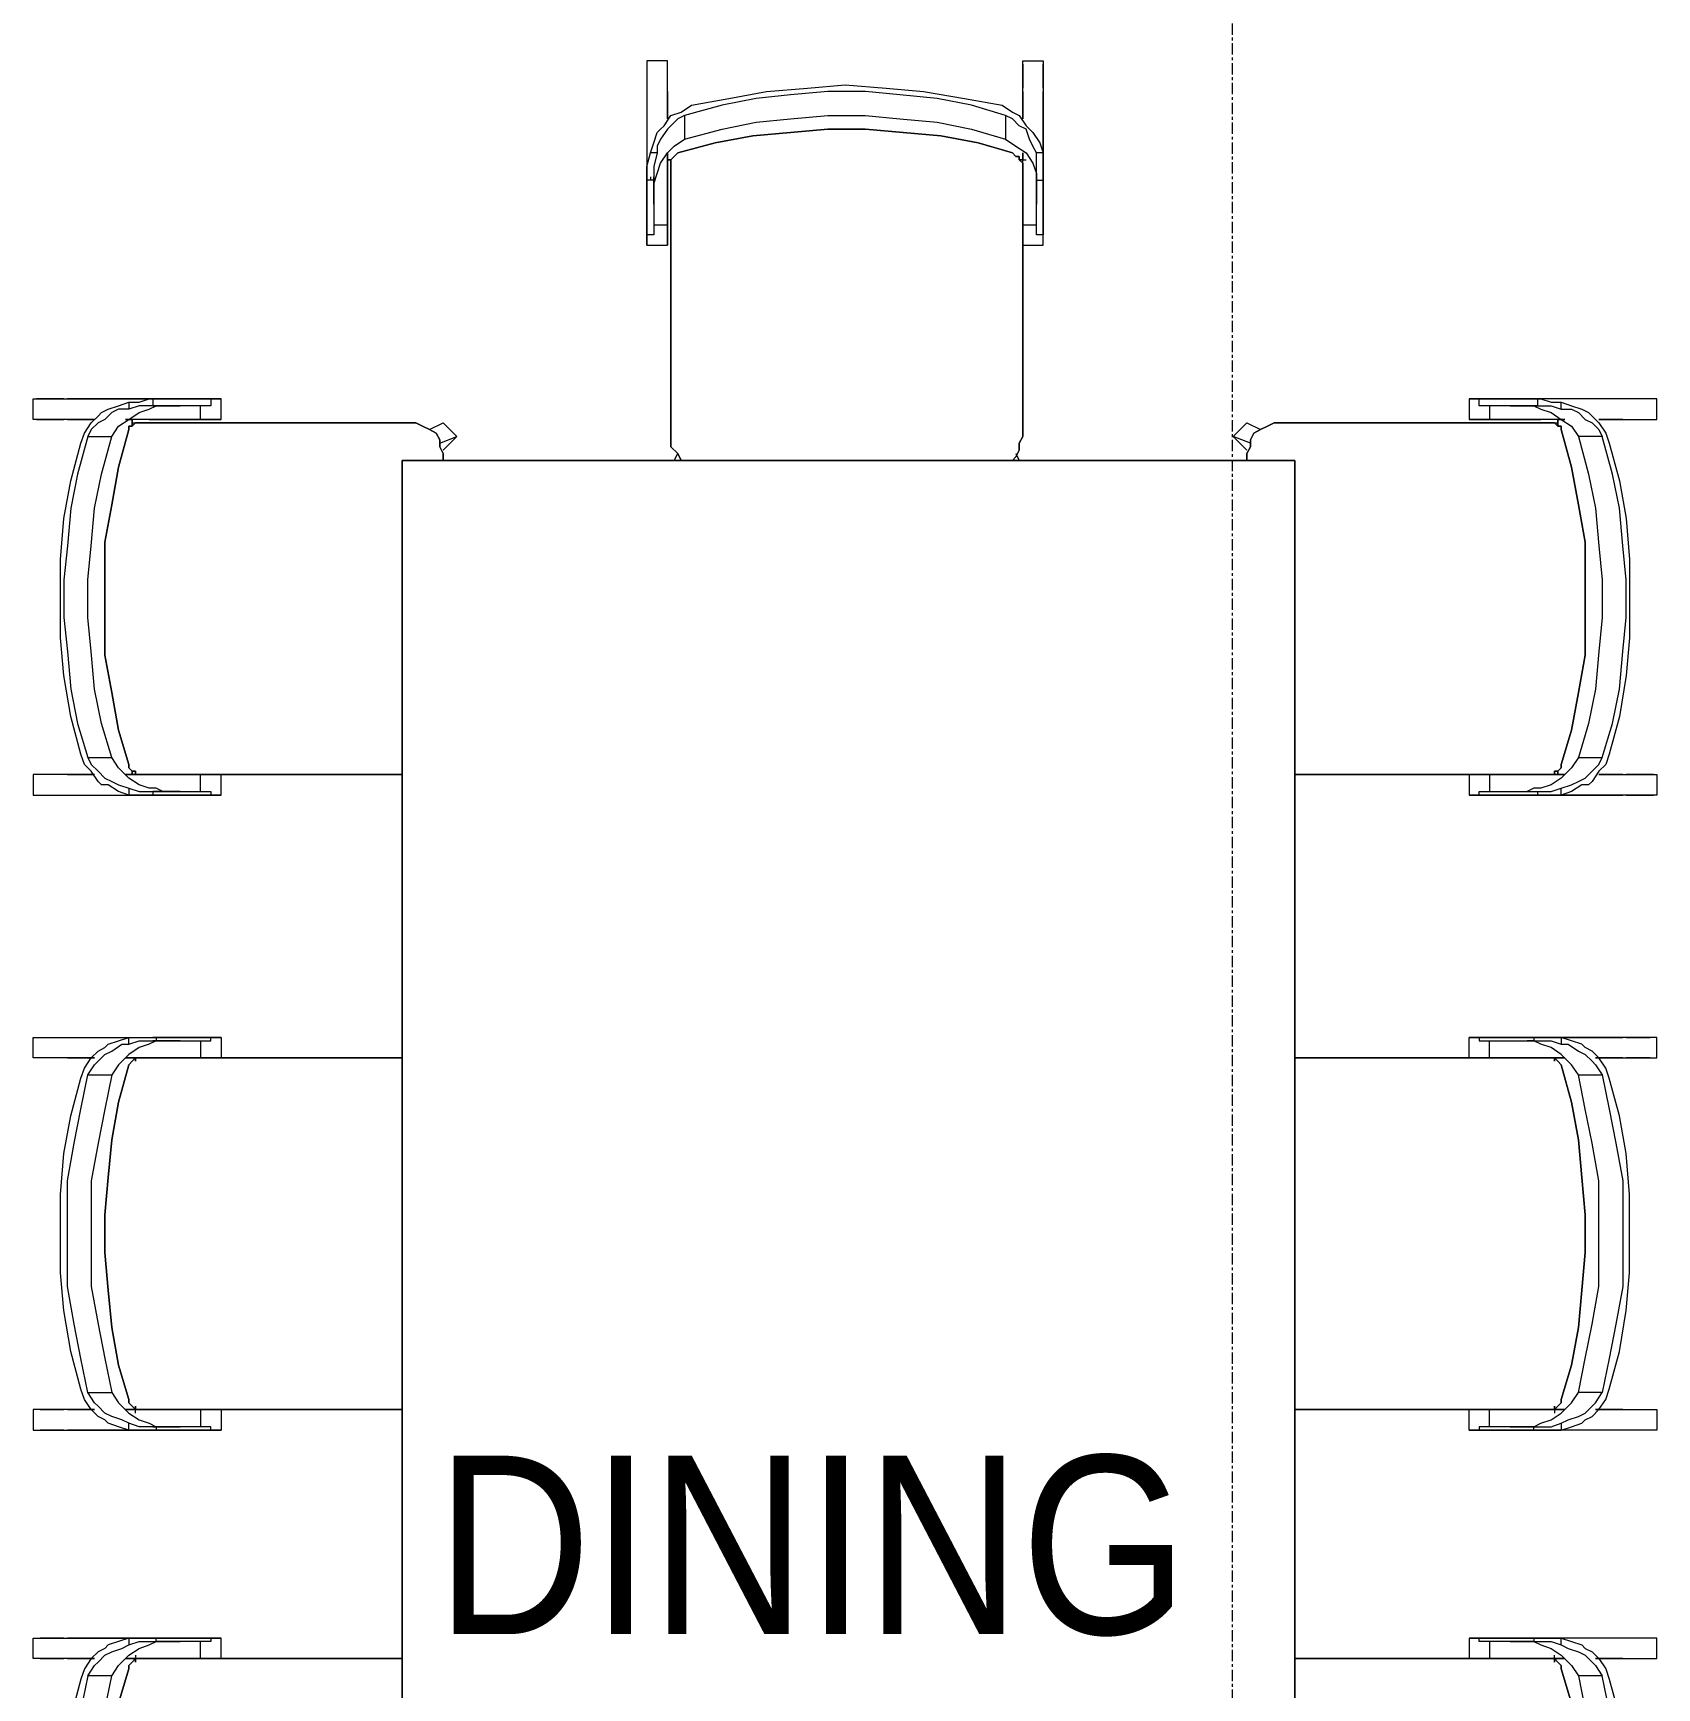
# Model space of a CAD drawing. Header units: millimetres. Extents: x -1971 to 39113, y -25802 to 13528.
# Drawn here: x 11411 to 13230, y -3007 to -1153 of the extents above; entities that cross this region are included whole.
import ezdxf

# ---------------------------------------------------------------- set-up
doc = ezdxf.new("R2010")
doc.units = ezdxf.units.MM
doc.linetypes.add('Grid Line', pattern=[22.225, 12.7, -3.175, 3.175, -3.175])
for name, color, linetype, lineweight in [('A-AREA-IDEN', 2, 'Continuous', 25), ('G Furniture_dwg', 8, 'Continuous', 9), ('S-GRID', 1, 'Continuous', 9), ('图层 01', 18, 'Continuous', 9)]:
    doc.layers.add(name, color=color, linetype=linetype, lineweight=lineweight)
doc.styles.add('Avenir Heavy', font='', dxfattribs={"width": 0.9, "height": 200})
doc.styles.get('Avenir Heavy').set_extended_font_data('Avenir Heavy')

# ---------------------------------------------------------------- blocks, each defined once
blk = doc.blocks.new('G Furniture_dwg_G Furniture_dwg_G Furniture_dwg_A$Cffc26fdc-1786705-Ground Floor-2220963-Ground Floor-2332954-Ground Floor')
at = {"layer": '图层 01', "color": 8}
for p, q in [((2031.2, 909.5), (2031.2, 878.8)), ((2054.1, 878.8), (2054.1, 909.5)), ((2452.1, 909.5), (2452.1, 878.8)), ((2475.1, 878.8), (2475.1, 909.5)), ((1063.6, 905.6), (1063.6, 878.8)), ((1086.5, 878.8), (1086.5, 905.6)), ((1319.7, 878.8), (1319.7, 905.6)), ((1342.6, 905.6), (1342.6, 878.8)), ((1736.8, 878.8), (1736.8, 905.6)), ((1759.7, 905.6), (1759.7, 878.8)), ((1086.5, 806.1), (1078.9, 806.1)), ((1319.7, 806.1), (1327.3, 806.1)), ((1752.1, 806.1), (1759.7, 806.1)), ((2038.8, 806.1), (2031.2, 806.1)), ((2471.3, 806.1), (2463.6, 806.1)), ((1063.6, 725.8), (1082.7, 725.8)), ((1342.6, 725.8), (1323.5, 725.8)), ((1755.9, 725.8), (1736.8, 725.8)), ((2035, 725.8), (2054.1, 725.8)), ((2452.1, 725.8), (2467.4, 725.8)), ((2647.3, 225.8), (2670.2, 225.8)), ((2720, 218.1), (2720, 225.8)), ((2850.1, 225.8), (2823.3, 225.8)), ((2670.2, 218.1), (2670.2, 202.8)), ((2723.8, 221.9), (2720, 221.9)), ((2750.6, 214.3), (2750.6, 221.9)), ((2406.2, 195.2), (2413.9, 191.3)), ((2823.3, 202.8), (2850.1, 202.8)), ((2413.9, -187.5), (2406.2, -191.3)), ((2670.2, -195.2), (2670.2, -210.5)), ((2850.1, -195.2), (2823.3, -195.2)), ((2647.3, -218.1), (2819.5, -218.1)), ((2750.6, -218.1), (2750.6, -210.5)), ((2823.3, -218.1), (2850.1, -218.1)), ((1082.7, -718.1), (1063.6, -718.1)), ((1323.5, -718.1), (1342.6, -718.1)), ((1736.8, -718.1), (1755.9, -718.1)), ((2054.1, -718.1), (2035, -718.1)), ((2467.4, -718.1), (2452.1, -718.1)), ((1078.9, -798.5), (1086.5, -798.5)), ((1327.3, -798.5), (1319.7, -798.5)), ((1759.7, -798.5), (1752.1, -798.5)), ((2031.2, -798.5), (2038.8, -798.5)), ((2463.6, -798.5), (2471.3, -798.5)), ((1063.6, -871.2), (1063.6, -898)), ((1086.5, -898), (1086.5, -871.2)), ((1319.7, -898), (1319.7, -871.2)), ((1342.6, -871.2), (1342.6, -898)), ((1736.8, -898), (1736.8, -871.2)), ((1759.7, -871.2), (1759.7, -898)), ((2031.2, -871.2), (2031.2, -901.8)), ((2054.1, -901.8), (2054.1, -871.2)), ((2452.1, -871.2), (2452.1, -901.8)), ((2475.1, -901.8), (2475.1, -871.2))]:
    blk.add_line(p, q, dxfattribs=at)
at = {"layer": '图层 01', "color": 8, "flags": 128}
for points in [[(1063.6, 875), (1063.6, 844.4), (1063.6, 913.3), (1086.5, 913.3), (1086.5, 733.4)], [(1342.6, 875), (1342.6, 844.4), (1342.6, 913.3), (1319.7, 913.3), (1319.7, 733.4)], [(1736.8, 875), (1736.8, 844.4), (1736.8, 913.3), (1759.7, 913.3), (1759.7, 733.4)], [(2054.1, 875), (2054.1, 844.4), (2054.1, 913.3), (2031.2, 913.3), (2031.2, 733.4)], [(2452.1, 875), (2452.1, 844.4), (2452.1, 913.3), (2475.1, 913.3), (2475.1, 733.4)], [(1086.5, 783.2), (1086.5, 760.2), (1086.5, 779.3), (1086.5, 783.2), (1086.5, 794.7), (1086.5, 806.1), (1082.7, 817.6), (1078.9, 829.1), (1075, 832.9), (1071.2, 840.6), (1063.6, 848.2), (1052.1, 855.9), (1040.6, 859.7), (998.5, 871.2)], [(1044.4, 825.3), (1044.4, 852.1), (1006.2, 859.7)], [(1006.2, 832.9), (1044.4, 825.3), (1055.9, 817.6), (1067.4, 806.1), (1075, 794.7), (1078.9, 783.2), (1082.7, 775.5), (1082.7, 767.9)], [(1086.5, 725.8), (1086.5, 706.6), (1086.5, 702.8), (1086.5, 875)], [(1319.7, 760.2), (1319.7, 779.3), (1319.7, 783.2), (1319.7, 794.7), (1319.7, 806.1), (1323.5, 817.6), (1327.3, 829.1), (1331.2, 832.9), (1335, 840.6), (1342.6, 848.2), (1354.1, 855.9), (1365.6, 859.7), (1407.7, 871.2), (1453.6, 878.8), (1495.7, 882.7), (1541.6, 882.7), (1583.7, 882.7), (1629.6, 878.8), (1671.7, 871.2), (1713.8, 859.7), (1725.3, 855.9), (1736.8, 848.2), (1744.4, 840.6), (1748.3, 832.9), (1752.1, 829.1), (1755.9, 817.6), (1759.7, 806.1), (1759.7, 794.7), (1759.7, 783.2), (1759.7, 779.3), (1759.7, 775.5), (1755.9, 775.5), (1755.9, 767.9)], [(1319.7, 725.8), (1319.7, 706.6), (1319.7, 702.8), (1319.7, 875)], [(1361.8, 852.1), (1400, 859.7), (1438.3, 867.4), (1480.4, 875), (1518.7, 875), (1560.8, 875), (1599, 875), (1641.1, 867.4), (1679.4, 859.7), (1717.6, 852.1), (1717.6, 825.3), (1679.4, 832.9), (1641.1, 840.6), (1599, 848.2), (1560.8, 848.2), (1518.7, 848.2), (1480.4, 848.2), (1438.3, 840.6), (1400, 832.9), (1361.8, 825.3)], [(1759.7, 875), (1759.7, 702.8), (1736.8, 702.8)], [(2031.2, 783.2), (2031.2, 794.7), (2031.2, 806.1), (2035, 817.6), (2042.7, 829.1), (2042.7, 836.7), (2046.5, 840.6), (2058, 848.2), (2065.6, 855.9), (2077.1, 859.7), (2119.2, 871.2), (2165.1, 878.8), (2207.2, 882.7), (2253.1, 882.7), (2295.2, 882.7), (2341.1, 878.8), (2383.2, 871.2), (2425.3, 859.7), (2436.8, 855.9), (2448.3, 848.2), (2455.9, 840.6), (2459.8, 836.7), (2463.6, 829.1), (2467.4, 817.6), (2471.3, 806.1), (2471.3, 794.7), (2475.1, 783.2), (2475.1, 779.3), (2475.1, 760.2), (2475.1, 764), (2475.1, 783.2)], [(2031.2, 875), (2031.2, 702.8), (2054.1, 702.8)], [(2433, 852.1), (2390.9, 863.5), (2352.6, 871.2), (2310.5, 875), (2272.3, 878.8), (2230.2, 878.8), (2191.9, 875), (2149.8, 871.2), (2111.5, 863.5), (2073.3, 852.1), (2073.3, 825.3), (2111.5, 836.7), (2149.8, 844.4), (2191.9, 848.2), (2230.2, 852.1), (2272.3, 852.1), (2310.5, 848.2), (2352.6, 844.4), (2390.9, 836.7), (2433, 825.3), (2444.5, 817.6), (2452.1, 806.1), (2459.8, 794.7), (2463.6, 783.2), (2467.4, 775.5), (2467.4, 767.9)], [(2475.1, 725.8), (2475.1, 706.6), (2475.1, 702.8), (2475.1, 875)], [(1044.4, 852.1), (1055.9, 844.4), (1059.7, 840.6), (1067.4, 832.9), (1071.2, 825.3), (1075, 813.8), (1078.9, 806.1), (1082.7, 794.7), (1082.7, 787), (1082.7, 779.3), (1082.7, 760.2), (1082.7, 752.6), (1082.7, 748.7)], [(1319.7, 714.3), (1323.5, 714.3), (1323.5, 775.5), (1323.5, 779.3), (1323.5, 787), (1323.5, 794.7), (1327.3, 806.1), (1331.2, 813.8), (1335, 825.3), (1338.8, 832.9), (1346.5, 840.6), (1350.3, 844.4), (1361.8, 852.1), (1361.8, 825.3), (1350.3, 817.6), (1338.8, 806.1), (1331.2, 794.7), (1327.3, 783.2), (1323.5, 775.5), (1323.5, 767.9)], [(1717.6, 852.1), (1729.1, 844.4), (1733, 840.6), (1740.6, 832.9), (1744.4, 825.3), (1752.1, 813.8), (1752.1, 806.1), (1755.9, 794.7), (1755.9, 787), (1755.9, 779.3), (1755.9, 775.5), (1755.9, 714.3), (1759.7, 714.3)], [(2073.3, 852.1), (2065.6, 848.2), (2058, 840.6), (2050.3, 832.9), (2046.5, 825.3), (2042.7, 817.6), (2038.8, 806.1), (2035, 794.7), (2035, 787), (2035, 779.3), (2035, 714.3), (2031.2, 714.3)], [(2475.1, 714.3), (2467.4, 714.3), (2467.4, 779.3), (2467.4, 787), (2467.4, 794.7), (2463.6, 806.1), (2463.6, 817.6), (2459.8, 825.3), (2452.1, 832.9), (2448.3, 840.6), (2440.6, 848.2), (2433, 852.1), (2433, 825.3)], [(1063.6, 702.8), (1063.6, 706.6), (1063.6, 725.8), (1063.6, 729.6), (1063.6, 733.4), (1063.6, 798.5), (1063.6, 810), (1063.6, 798.5), (1063.6, 794.7), (1063.6, 500), (1063.6, 794.7), (1063.6, 798.5), (1059.7, 802.3), (1055.9, 806.1), (1052.1, 806.1), (1013.8, 817.6)], [(1013.8, 817.6), (1052.1, 806.1), (1055.9, 806.1), (1059.7, 802.3), (1063.6, 798.5), (1063.6, 794.7), (1063.6, 500), (1063.6, 794.7)], [(1067.4, 798.5), (1063.6, 798.5), (1059.7, 802.3), (1055.9, 806.1), (1052.1, 806.1), (1013.8, 817.6)], [(1013.8, 817.6), (1052.1, 806.1), (1055.9, 806.1), (1059.7, 802.3), (1063.6, 798.5), (1063.6, 794.7), (1063.6, 798.5), (1059.7, 798.5), (1063.6, 798.5)], [(1338.8, 798.5), (1342.6, 798.5), (1346.5, 802.3), (1350.3, 806.1), (1354.1, 806.1), (1392.4, 817.6), (1434.5, 825.3), (1476.6, 829.1), (1518.7, 832.9), (1560.8, 832.9), (1602.8, 829.1), (1644.9, 825.3), (1687, 817.6), (1729.1, 806.1), (1733, 802.3), (1736.8, 798.5), (1736.8, 794.7), (1736.8, 500), (1736.8, 794.7), (1736.8, 798.5), (1733, 802.3), (1729.1, 806.1), (1687, 817.6), (1644.9, 825.3), (1602.8, 829.1), (1560.8, 832.9), (1518.7, 832.9), (1476.6, 829.1), (1434.5, 825.3), (1392.4, 817.6), (1354.1, 806.1), (1350.3, 806.1), (1346.5, 802.3), (1342.6, 798.5), (1342.6, 794.7), (1342.6, 798.5), (1346.5, 798.5), (1342.6, 798.5)], [(1342.6, 702.8), (1342.6, 706.6), (1342.6, 725.8), (1342.6, 729.6), (1342.6, 733.4), (1342.6, 798.5), (1342.6, 810), (1342.6, 798.5), (1342.6, 794.7), (1342.6, 500), (1342.6, 794.7), (1342.6, 798.5), (1346.5, 802.3), (1350.3, 806.1), (1354.1, 806.1), (1392.4, 817.6), (1434.5, 825.3), (1476.6, 829.1), (1518.7, 832.9), (1560.8, 832.9), (1602.8, 829.1), (1644.9, 825.3), (1687, 817.6), (1729.1, 806.1), (1733, 802.3), (1736.8, 798.5), (1736.8, 794.7), (1736.8, 500), (1736.8, 794.7), (1736.8, 798.5), (1733, 802.3), (1729.1, 806.1), (1687, 817.6), (1644.9, 825.3), (1602.8, 829.1), (1560.8, 832.9), (1518.7, 832.9), (1476.6, 829.1), (1434.5, 825.3), (1392.4, 817.6), (1354.1, 806.1), (1350.3, 806.1), (1346.5, 802.3), (1342.6, 798.5), (1342.6, 794.7), (1342.6, 500), (1342.6, 794.7)], [(1755.9, 775.5), (1752.1, 783.2), (1748.3, 794.7), (1740.6, 806.1), (1729.1, 817.6), (1717.6, 825.3)], [(2035, 767.9), (2038.8, 775.5), (2038.8, 783.2), (2042.7, 794.7), (2050.3, 806.1), (2061.8, 817.6), (2073.3, 825.3)], [(2452.1, 702.8), (2452.1, 706.6), (2452.1, 725.8), (2452.1, 729.6), (2452.1, 733.4), (2452.1, 802.3), (2452.1, 810), (2452.1, 802.3), (2448.3, 802.3), (2448.3, 794.7), (2448.3, 798.5), (2444.5, 802.3), (2444.5, 806.1), (2440.6, 806.1), (2398.5, 817.6), (2356.5, 825.3), (2314.4, 832.9), (2272.3, 832.9), (2230.2, 832.9), (2188.1, 832.9), (2146, 825.3), (2103.9, 817.6), (2065.6, 806.1), (2061.8, 806.1), (2058, 802.3), (2058, 798.5), (2054.1, 798.5), (2054.1, 794.7), (2054.1, 500), (2054.1, 794.7), (2054.1, 798.5), (2058, 798.5), (2058, 802.3), (2061.8, 806.1), (2065.6, 806.1), (2103.9, 817.6), (2146, 825.3), (2188.1, 832.9), (2230.2, 832.9), (2272.3, 832.9), (2314.4, 832.9), (2356.5, 825.3), (2398.5, 817.6), (2440.6, 806.1), (2444.5, 806.1), (2444.5, 802.3), (2448.3, 798.5), (2448.3, 794.7), (2448.3, 492.3), (2448.3, 484.7), (2444.5, 477), (2440.6, 469.4), (2436.8, 461.7), (2429.2, 457.9), (2421.5, 457.9), (2413.9, 454.1), (2406.2, 454.1), (2413.9, 454.1), (2421.5, 457.9), (2429.2, 457.9), (2436.8, 461.7), (2440.6, 469.4), (2444.5, 477), (2448.3, 484.7), (2448.3, 492.3), (2448.3, 794.7), (2448.3, 798.5), (2444.5, 802.3), (2444.5, 806.1), (2440.6, 806.1), (2398.5, 817.6), (2356.5, 825.3), (2314.4, 832.9), (2272.3, 832.9), (2230.2, 832.9), (2188.1, 832.9), (2146, 825.3), (2103.9, 817.6), (2065.6, 806.1), (2061.8, 806.1), (2058, 802.3), (2058, 798.5), (2054.1, 798.5), (2054.1, 794.7), (2054.1, 500), (2054.1, 794.7), (2054.1, 798.5), (2058, 798.5), (2058, 802.3), (2061.8, 806.1), (2065.6, 806.1), (2103.9, 817.6), (2146, 825.3), (2188.1, 832.9), (2230.2, 832.9), (2272.3, 832.9), (2314.4, 832.9), (2356.5, 825.3), (2398.5, 817.6), (2440.6, 806.1), (2444.5, 806.1), (2444.5, 802.3), (2448.3, 798.5), (2448.3, 794.7), (2448.3, 492.3), (2448.3, 484.7), (2444.5, 477), (2440.6, 469.4), (2436.8, 461.7), (2429.2, 457.9), (2421.5, 457.9), (2413.9, 454.1), (2406.2, 454.1), (2413.9, 454.1), (2421.5, 457.9), (2429.2, 457.9), (2436.8, 461.7), (2440.6, 469.4), (2444.5, 477), (2448.3, 484.7), (2448.3, 492.3), (2448.3, 794.7)], [(2448.3, 802.3), (2444.5, 802.3), (2452.1, 802.3)], [(1063.6, 783.2), (1063.6, 702.8), (1086.5, 702.8)], [(1082.7, 779.3), (1082.7, 775.5), (1086.5, 775.5), (1086.5, 779.3), (1086.5, 775.5), (1086.5, 714.3), (1086.5, 718.1), (1086.5, 748.7), (1086.5, 752.6), (1086.5, 760.2)], [(1323.5, 775.5), (1319.7, 775.5), (1319.7, 779.3), (1319.7, 775.5), (1319.7, 714.3), (1319.7, 718.1), (1319.7, 748.7), (1319.7, 752.6), (1319.7, 760.2), (1319.7, 783.2)], [(1342.6, 783.2), (1342.6, 702.8), (1319.7, 702.8)], [(1323.5, 779.3), (1323.5, 760.2), (1323.5, 752.6), (1323.5, 748.7)], [(1755.9, 748.7), (1755.9, 752.6), (1755.9, 760.2), (1755.9, 779.3)], [(1759.7, 783.2), (1759.7, 760.2), (1759.7, 752.6), (1759.7, 748.7), (1759.7, 718.1), (1759.7, 714.3), (1759.7, 775.5), (1759.7, 779.3), (1759.7, 760.2)], [(2035, 748.7), (2035, 752.6), (2035, 760.2), (2035, 779.3), (2031.2, 779.3), (2031.2, 783.2), (2031.2, 764), (2031.2, 760.2), (2031.2, 752.6), (2031.2, 748.7), (2031.2, 718.1), (2031.2, 714.3), (2031.2, 779.3), (2031.2, 760.2)], [(2452.1, 783.2), (2452.1, 702.8), (2475.1, 702.8)], [(2475.1, 760.2), (2475.1, 752.6), (2475.1, 748.7), (2475.1, 718.1), (2475.1, 714.3), (2475.1, 779.3), (2467.4, 779.3), (2467.4, 760.2), (2467.4, 752.6), (2467.4, 748.7)], [(1086.5, 714.3), (1082.7, 714.3), (1082.7, 775.5)], [(1759.7, 702.8), (1759.7, 706.6), (1759.7, 725.8)], [(2031.2, 702.8), (2031.2, 706.6), (2031.2, 725.8)], [(2440.6, 469.4), (2448.3, 454.1), (2433, 438.8)], [(2425.3, 457.9), (2433, 438.8), (2417.7, 454.1)], [(2819.5, 225.8), (2647.3, 225.8), (2647.3, 202.8)], [(2792.7, 183.7), (2788.9, 191.3), (2781.2, 199), (2777.4, 202.8), (2765.9, 210.5), (2758.3, 214.3), (2750.6, 214.3), (2735.3, 218.1), (2731.5, 218.1), (2723.8, 218.1), (2720, 218.1), (2658.8, 218.1), (2658.8, 225.8), (2720, 225.8), (2723.8, 225.8), (2700.9, 225.8)], [(2723.8, 225.8), (2727.6, 225.8), (2704.7, 225.8), (2700.9, 225.8), (2697, 225.8), (2693.2, 225.8), (2662.6, 225.8)], [(2819.5, 202.8), (2788.9, 202.8), (2853.9, 202.8), (2853.9, 225.8), (2677.9, 225.8)], [(2727.6, 225.8), (2735.3, 225.8), (2750.6, 221.9), (2762.1, 218.1), (2773.6, 214.3), (2777.4, 210.5), (2781.2, 206.6), (2792.7, 199), (2796.5, 187.5), (2804.2, 176), (2811.8, 133.9), (2819.5, 91.8), (2823.3, 45.9), (2827.1, 3.8), (2823.3, -42.1), (2819.5, -84.2), (2811.8, -130.1), (2804.2, -172.2), (2796.5, -183.7), (2792.7, -191.3), (2781.2, -199), (2777.4, -202.8), (2773.6, -206.6), (2762.1, -214.3), (2750.6, -218.1), (2735.3, -218.1), (2727.6, -218.1), (2723.8, -218.1), (2700.9, -218.1), (2704.7, -218.1), (2727.6, -218.1)], [(2693.2, 218.1), (2697, 218.1), (2700.9, 218.1), (2723.8, 218.1)], [(2712.3, 218.1), (2716.2, 218.1), (2727.6, 214.3), (2739.1, 210.5), (2750.6, 202.8), (2758.3, 195.2), (2765.9, 183.7)], [(2735.3, -195.2), (2739.1, -195.2), (2743, -191.3), (2746.8, -191.3), (2746.8, -187.5), (2750.6, -183.7), (2762.1, -145.4), (2769.7, -103.3), (2773.6, -61.2), (2777.4, -19.1), (2777.4, 23), (2773.6, 65.1), (2769.7, 107.1), (2762.1, 149.2), (2750.6, 191.3), (2746.8, 195.2), (2743, 199), (2739.1, 199), (2735.3, 199), (2433, 199), (2421.5, 199), (2413.9, 191.3), (2406.2, 187.5), (2413.9, 191.3), (2421.5, 199), (2433, 199), (2735.3, 199), (2739.1, 199), (2743, 199), (2746.8, 195.2), (2750.6, 191.3), (2762.1, 149.2), (2769.7, 107.1), (2773.6, 65.1), (2777.4, 23), (2777.4, -19.1), (2773.6, -61.2), (2769.7, -103.3), (2762.1, -145.4), (2750.6, -183.7), (2746.8, -187.5), (2746.8, -191.3), (2743, -191.3), (2739.1, -195.2), (2735.3, -195.2), (2433, -195.2), (2425.3, -191.3), (2417.7, -191.3), (2410, -187.5), (2406.2, -183.7), (2410, -187.5), (2417.7, -191.3), (2425.3, -191.3), (2433, -195.2), (2735.3, -195.2), (2739.1, -195.2), (2743, -191.3), (2746.8, -191.3), (2746.8, -187.5), (2750.6, -183.7), (2762.1, -145.4), (2769.7, -103.3), (2773.6, -61.2), (2777.4, -19.1), (2777.4, 23), (2773.6, 65.1), (2769.7, 107.1), (2762.1, 149.2), (2750.6, 191.3), (2746.8, 195.2), (2743, 199), (2739.1, 199), (2735.3, 199), (2433, 199), (2421.5, 199), (2413.9, 191.3), (2406.2, 187.5), (2413.9, 191.3), (2421.5, 199), (2433, 199), (2735.3, 199), (2739.1, 199), (2743, 199), (2746.8, 195.2), (2750.6, 191.3), (2762.1, 149.2), (2769.7, 107.1), (2773.6, 65.1), (2777.4, 23), (2777.4, -19.1), (2773.6, -61.2), (2769.7, -103.3), (2762.1, -145.4), (2750.6, -183.7), (2746.8, -187.5), (2746.8, -191.3), (2743, -191.3), (2739.1, -195.2), (2735.3, -195.2), (2433, -195.2), (2425.3, -191.3), (2417.7, -191.3), (2410, -187.5), (2406.2, -183.7), (2410, -187.5), (2417.7, -191.3), (2425.3, -191.3), (2433, -195.2), (2735.3, -195.2), (2743, -195.2), (2743, -191.3), (2743, -195.2)], [(2792.7, -176), (2804.2, -137.8), (2811.8, -99.5), (2815.7, -57.4), (2819.5, -19.1), (2819.5, 23), (2815.7, 65.1), (2811.8, 103.3), (2804.2, 141.6), (2792.7, 183.7), (2765.9, 183.7), (2777.4, 141.6), (2785, 103.3), (2788.9, 65.1), (2792.7, 23), (2792.7, -19.1), (2788.9, -57.4), (2785, -99.5), (2777.4, -137.8), (2765.9, -176)], [(2720, -210.5), (2720, -218.1), (2723.8, -218.1), (2720, -218.1), (2658.8, -218.1), (2658.8, -210.5), (2720, -210.5), (2723.8, -210.5), (2731.5, -210.5), (2735.3, -210.5), (2750.6, -210.5), (2758.3, -206.6), (2765.9, -202.8), (2777.4, -199), (2781.2, -191.3), (2788.9, -183.7), (2792.7, -176), (2765.9, -176), (2758.3, -187.5), (2750.6, -199), (2739.1, -206.6), (2727.6, -210.5), (2716.2, -210.5), (2712.3, -210.5)], [(2727.6, -195.2), (2647.3, -195.2), (2647.3, -218.1), (2670.2, -218.1)], [(2647.3, -195.2), (2670.2, -195.2), (2674.1, -195.2), (2677.9, -195.2), (2743, -195.2), (2750.6, -195.2), (2743, -195.2), (2743, -199)], [(2819.5, -195.2), (2788.9, -195.2), (2853.9, -195.2), (2853.9, -218.1), (2677.9, -218.1)], [(2662.6, -218.1), (2693.2, -218.1), (2697, -218.1), (2700.9, -218.1)], [(2723.8, -210.5), (2700.9, -210.5), (2697, -210.5), (2693.2, -210.5)], [(2425.3, -450.3), (2433, -431.1), (2417.7, -446.4)], [(2433, -431.1), (2448.3, -446.4), (2440.6, -461.7)], [(1013.8, -810), (1052.1, -798.5), (1055.9, -798.5), (1059.7, -794.7), (1063.6, -790.8), (1063.6, -787), (1063.6, -500), (1063.6, -787), (1063.6, -790.8), (1059.7, -794.7), (1055.9, -798.5), (1052.1, -798.5), (1013.8, -810)], [(1013.8, -810), (1052.1, -798.5), (1055.9, -798.5), (1059.7, -794.7), (1063.6, -790.8), (1063.6, -787), (1063.6, -500), (1063.6, -787), (1063.6, -790.8), (1059.7, -794.7), (1055.9, -798.5), (1052.1, -798.5), (1013.8, -810)], [(1086.5, -867.4), (1086.5, -695.2), (1063.6, -695.2)], [(1063.6, -787), (1063.6, -790.8), (1063.6, -802.3), (1063.6, -790.8), (1063.6, -725.8), (1063.6, -721.9), (1063.6, -718.1), (1063.6, -699), (1063.6, -695.2), (1063.6, -775.5)], [(1086.5, -695.2), (1086.5, -699), (1086.5, -718.1)], [(1319.7, -867.4), (1319.7, -695.2), (1342.6, -695.2)], [(1319.7, -695.2), (1319.7, -699), (1319.7, -718.1)], [(1342.6, -787), (1342.6, -790.8), (1342.6, -802.3), (1342.6, -790.8), (1342.6, -725.8), (1342.6, -721.9), (1342.6, -718.1), (1342.6, -699), (1342.6, -695.2), (1342.6, -775.5)], [(1736.8, -695.2), (1736.8, -699), (1736.8, -718.1), (1736.8, -721.9), (1736.8, -725.8), (1736.8, -802.3), (1736.8, -790.8), (1733, -790.8), (1736.8, -790.8), (1736.8, -775.5), (1736.8, -695.2), (1759.7, -695.2)], [(1759.7, -718.1), (1759.7, -699), (1759.7, -695.2), (1759.7, -867.4)], [(2031.2, -718.1), (2031.2, -699), (2031.2, -695.2), (2031.2, -867.4)], [(2054.1, -695.2), (2054.1, -699), (2054.1, -718.1), (2054.1, -721.9), (2054.1, -725.8), (2054.1, -802.3), (2054.1, -794.7), (2058, -794.7), (2054.1, -794.7), (2054.1, -775.5), (2054.1, -695.2), (2031.2, -695.2)], [(2475.1, -867.4), (2475.1, -695.2), (2452.1, -695.2)], [(2452.1, -794.7), (2452.1, -802.3), (2452.1, -794.7), (2452.1, -725.8), (2452.1, -721.9), (2452.1, -718.1), (2452.1, -699), (2452.1, -695.2), (2452.1, -775.5)], [(2475.1, -695.2), (2475.1, -699), (2475.1, -718.1)], [(1086.5, -752.6), (1086.5, -744.9), (1086.5, -741.1), (1086.5, -710.5), (1086.5, -706.6), (1086.5, -767.9), (1086.5, -771.7), (1086.5, -767.9), (1082.7, -767.9), (1082.7, -771.7)], [(1082.7, -767.9), (1082.7, -706.6), (1086.5, -706.6)], [(1319.7, -752.6), (1319.7, -744.9), (1319.7, -741.1), (1319.7, -710.5), (1319.7, -706.6), (1319.7, -767.9), (1319.7, -771.7), (1319.7, -767.9), (1323.5, -767.9), (1323.5, -771.7)], [(1323.5, -767.9), (1323.5, -706.6), (1319.7, -706.6)], [(1759.7, -706.6), (1755.9, -706.6), (1755.9, -767.9), (1755.9, -771.7)], [(1759.7, -752.6), (1759.7, -744.9), (1759.7, -741.1), (1759.7, -710.5), (1759.7, -706.6), (1759.7, -767.9), (1759.7, -771.7), (1759.7, -752.6), (1759.7, -775.5)], [(2031.2, -706.6), (2035, -706.6), (2035, -771.7), (2031.2, -771.7), (2031.2, -706.6), (2031.2, -710.5), (2031.2, -741.1), (2031.2, -744.9), (2031.2, -752.6), (2031.2, -756.4), (2031.2, -775.5)], [(2475.1, -752.6), (2475.1, -744.9), (2475.1, -741.1), (2475.1, -710.5), (2475.1, -706.6), (2475.1, -771.7), (2467.4, -771.7), (2467.4, -706.6), (2475.1, -706.6)], [(1082.7, -741.1), (1082.7, -744.9), (1082.7, -752.6), (1082.7, -771.7), (1082.7, -779.3), (1082.7, -787), (1078.9, -798.5), (1075, -806.1), (1071.2, -817.6), (1067.4, -825.3), (1059.7, -832.9), (1055.9, -836.7), (1044.4, -844.4), (1044.4, -817.6)], [(1063.6, -867.4), (1063.6, -836.7), (1063.6, -905.6), (1086.5, -905.6), (1086.5, -725.8)], [(1342.6, -867.4), (1342.6, -836.7), (1342.6, -905.6), (1319.7, -905.6), (1319.7, -725.8)], [(1323.5, -741.1), (1323.5, -744.9), (1323.5, -752.6), (1323.5, -771.7), (1323.5, -779.3), (1323.5, -787), (1327.3, -798.5), (1331.2, -806.1), (1335, -817.6), (1338.8, -825.3), (1346.5, -832.9), (1350.3, -836.7), (1361.8, -844.4), (1361.8, -817.6)], [(1755.9, -741.1), (1755.9, -744.9), (1755.9, -752.6), (1755.9, -771.7), (1755.9, -779.3), (1755.9, -787), (1752.1, -798.5), (1752.1, -806.1), (1744.4, -817.6), (1740.6, -825.3), (1733, -832.9), (1729.1, -836.7), (1717.6, -844.4)], [(1736.8, -867.4), (1736.8, -836.7), (1736.8, -905.6), (1759.7, -905.6), (1759.7, -725.8)], [(2054.1, -867.4), (2054.1, -840.6), (2054.1, -905.6), (2031.2, -905.6), (2031.2, -725.8)], [(2035, -741.1), (2035, -744.9), (2035, -752.6), (2035, -771.7), (2035, -779.3), (2035, -787), (2038.8, -798.5), (2042.7, -810), (2046.5, -817.6), (2050.3, -825.3), (2058, -832.9), (2065.6, -840.6), (2073.3, -844.4)], [(2467.4, -741.1), (2467.4, -744.9), (2467.4, -752.6), (2467.4, -771.7), (2467.4, -779.3), (2467.4, -787), (2463.6, -798.5), (2463.6, -810), (2459.8, -817.6), (2452.1, -825.3), (2448.3, -832.9), (2440.6, -840.6), (2433, -844.4), (2433, -817.6)], [(2452.1, -867.4), (2452.1, -840.6), (2452.1, -905.6), (2475.1, -905.6), (2475.1, -725.8)], [(1086.5, -775.5), (1086.5, -752.6), (1086.5, -771.7), (1086.5, -775.5), (1086.5, -787), (1086.5, -798.5), (1082.7, -810), (1078.9, -821.4), (1075, -825.3), (1071.2, -832.9), (1063.6, -840.6), (1052.1, -848.2), (1040.6, -852.1), (998.5, -863.5)], [(1319.7, -775.5), (1319.7, -752.6), (1319.7, -771.7), (1319.7, -775.5), (1319.7, -787), (1319.7, -798.5), (1323.5, -810), (1327.3, -821.4), (1331.2, -825.3), (1335, -832.9), (1342.6, -840.6), (1354.1, -848.2), (1365.6, -852.1), (1407.7, -863.5), (1453.6, -871.2), (1495.7, -875), (1541.6, -875), (1583.7, -875), (1629.6, -871.2), (1671.7, -863.5), (1713.8, -852.1), (1725.3, -848.2), (1736.8, -840.6), (1744.4, -832.9), (1748.3, -825.3), (1752.1, -821.4), (1755.9, -810), (1759.7, -798.5), (1759.7, -787), (1759.7, -775.5), (1759.7, -771.7), (1759.7, -767.9), (1755.9, -767.9)], [(2475.1, -775.5), (2475.1, -756.4), (2475.1, -752.6), (2475.1, -771.7), (2475.1, -775.5), (2471.3, -787), (2471.3, -798.5), (2467.4, -810), (2463.6, -821.4), (2459.8, -829.1), (2455.9, -832.9), (2448.3, -840.6), (2436.8, -848.2), (2425.3, -852.1), (2383.2, -863.5), (2341.1, -871.2), (2295.2, -875), (2253.1, -875), (2207.2, -875), (2165.1, -871.2), (2119.2, -863.5), (2077.1, -852.1), (2065.6, -848.2), (2058, -840.6), (2046.5, -832.9), (2042.7, -829.1), (2042.7, -821.4), (2035, -810), (2031.2, -798.5), (2031.2, -787), (2031.2, -775.5), (2031.2, -771.7), (2031.2, -752.6)], [(1082.7, -760.2), (1082.7, -767.9), (1078.9, -775.5), (1075, -787), (1067.4, -798.5), (1055.9, -810), (1044.4, -817.6), (1006.2, -825.3)], [(1006.2, -852.1), (1044.4, -844.4)], [(1323.5, -760.2), (1323.5, -767.9), (1327.3, -775.5), (1331.2, -787), (1338.8, -798.5), (1350.3, -810), (1361.8, -817.6), (1400, -825.3), (1438.3, -832.9), (1480.4, -840.6), (1518.7, -840.6), (1560.8, -840.6), (1599, -840.6), (1641.1, -832.9), (1679.4, -825.3), (1717.6, -817.6), (1717.6, -844.4), (1679.4, -852.1), (1641.1, -859.7), (1599, -867.4), (1560.8, -867.4), (1518.7, -867.4), (1480.4, -867.4), (1438.3, -859.7), (1400, -852.1), (1361.8, -844.4)], [(1717.6, -817.6), (1729.1, -810), (1740.6, -798.5), (1748.3, -787), (1752.1, -775.5), (1755.9, -767.9), (1755.9, -760.2)], [(2073.3, -817.6), (2061.8, -810), (2050.3, -798.5), (2042.7, -787), (2038.8, -775.5), (2038.8, -767.9), (2035, -760.2)], [(2467.4, -760.2), (2467.4, -767.9), (2463.6, -775.5), (2459.8, -787), (2452.1, -798.5), (2444.5, -810), (2433, -817.6), (2390.9, -829.1), (2352.6, -836.7), (2310.5, -840.6), (2272.3, -844.4), (2230.2, -844.4), (2191.9, -840.6), (2149.8, -836.7), (2111.5, -829.1), (2073.3, -817.6), (2073.3, -844.4), (2111.5, -855.9), (2149.8, -863.5), (2191.9, -867.4), (2230.2, -871.2), (2272.3, -871.2), (2310.5, -867.4), (2352.6, -863.5), (2390.9, -855.9), (2433, -844.4)], [(1063.6, -790.8), (1059.7, -790.8), (1063.6, -790.8), (1067.4, -790.8)], [(1342.6, -790.8), (1346.5, -790.8), (1342.6, -790.8), (1338.8, -790.8)], [(2448.3, -787), (2448.3, -794.7), (2452.1, -794.7), (2444.5, -794.7), (2448.3, -794.7)]]:
    blk.add_lwpolyline(points, dxfattribs=at)
for points in [[(1733, 798.5), (1736.8, 798.5), (1736.8, 810), (1736.8, 733.4), (1736.8, 729.6), (1736.8, 725.8), (1736.8, 706.6), (1736.8, 702.8), (1736.8, 783.2), (1736.8, 798.5)], [(2058, 802.3), (2054.1, 802.3), (2054.1, 810), (2054.1, 733.4), (2054.1, 729.6), (2054.1, 725.8), (2054.1, 706.6), (2054.1, 702.8), (2054.1, 783.2), (2054.1, 802.3)], [(2406.2, 500), (0, 500), (0, -500), (2406.2, -500), (2406.2, 500), (2406.2, -500), (0, -500), (0, 500)], [(2743, 199), (2743, 202.8), (2750.6, 202.8), (2677.9, 202.8), (2674.1, 202.8), (2670.2, 202.8), (2647.3, 202.8), (2727.6, 202.8), (2743, 202.8)], [(2054.1, -787), (2054.1, -790.8), (2058, -790.8), (2058, -794.7), (2061.8, -798.5), (2065.6, -798.5), (2103.9, -810), (2146, -817.6), (2188.1, -825.3), (2230.2, -825.3), (2272.3, -825.3), (2314.4, -825.3), (2356.5, -817.6), (2398.5, -810), (2440.6, -798.5), (2444.5, -798.5), (2444.5, -794.7), (2448.3, -790.8), (2448.3, -787), (2448.3, -484.7), (2448.3, -477), (2444.5, -469.4), (2440.6, -461.7), (2436.8, -454.1), (2429.2, -450.3), (2421.5, -450.3), (2413.9, -446.4), (2406.2, -446.4), (2413.9, -446.4), (2421.5, -450.3), (2429.2, -450.3), (2436.8, -454.1), (2440.6, -461.7), (2444.5, -469.4), (2448.3, -477), (2448.3, -484.7), (2448.3, -787), (2448.3, -790.8), (2444.5, -794.7), (2444.5, -798.5), (2440.6, -798.5), (2398.5, -810), (2356.5, -817.6), (2314.4, -825.3), (2272.3, -825.3), (2230.2, -825.3), (2188.1, -825.3), (2146, -817.6), (2103.9, -810), (2065.6, -798.5), (2061.8, -798.5), (2058, -794.7), (2058, -790.8), (2054.1, -790.8)], [(2448.3, -484.7), (2448.3, -477), (2444.5, -469.4), (2440.6, -461.7), (2436.8, -454.1), (2429.2, -450.3), (2421.5, -450.3), (2413.9, -446.4), (2406.2, -446.4), (2413.9, -446.4), (2421.5, -450.3), (2429.2, -450.3), (2436.8, -454.1), (2440.6, -461.7), (2444.5, -469.4), (2448.3, -477), (2448.3, -484.7), (2448.3, -787), (2448.3, -790.8), (2444.5, -794.7), (2444.5, -798.5), (2440.6, -798.5), (2398.5, -810), (2356.5, -817.6), (2314.4, -825.3), (2272.3, -825.3), (2230.2, -825.3), (2188.1, -825.3), (2146, -817.6), (2103.9, -810), (2065.6, -798.5), (2061.8, -798.5), (2058, -794.7), (2058, -790.8), (2054.1, -790.8), (2054.1, -787), (2054.1, -790.8), (2058, -790.8), (2058, -794.7), (2061.8, -798.5), (2065.6, -798.5), (2103.9, -810), (2146, -817.6), (2188.1, -825.3), (2230.2, -825.3), (2272.3, -825.3), (2314.4, -825.3), (2356.5, -817.6), (2398.5, -810), (2440.6, -798.5), (2444.5, -798.5), (2444.5, -794.7), (2448.3, -790.8), (2448.3, -787)], [(1736.8, -783.2), (1736.8, -787), (1736.8, -790.8), (1733, -794.7), (1729.1, -798.5), (1687, -810), (1644.9, -817.6), (1602.8, -821.4), (1560.8, -825.3), (1518.7, -825.3), (1476.6, -821.4), (1434.5, -817.6), (1392.4, -810), (1354.1, -798.5), (1350.3, -798.5), (1346.5, -794.7), (1342.6, -790.8), (1342.6, -787), (1342.6, -500), (1342.6, -787), (1342.6, -790.8), (1346.5, -794.7), (1350.3, -798.5), (1354.1, -798.5), (1392.4, -810), (1434.5, -817.6), (1476.6, -821.4), (1518.7, -825.3), (1560.8, -825.3), (1602.8, -821.4), (1644.9, -817.6), (1687, -810), (1729.1, -798.5), (1733, -794.7), (1736.8, -790.8), (1736.8, -787), (1736.8, -783.2), (1736.8, -787), (1736.8, -790.8), (1733, -794.7), (1729.1, -798.5), (1687, -810), (1644.9, -817.6), (1602.8, -821.4), (1560.8, -825.3), (1518.7, -825.3), (1476.6, -821.4), (1434.5, -817.6), (1392.4, -810), (1354.1, -798.5), (1350.3, -798.5), (1346.5, -794.7), (1342.6, -790.8), (1342.6, -787), (1342.6, -500), (1342.6, -787), (1342.6, -790.8), (1346.5, -794.7), (1350.3, -798.5), (1354.1, -798.5), (1392.4, -810), (1434.5, -817.6), (1476.6, -821.4), (1518.7, -825.3), (1560.8, -825.3), (1602.8, -821.4), (1644.9, -817.6), (1687, -810), (1729.1, -798.5), (1733, -794.7), (1736.8, -790.8), (1736.8, -787)], [(1736.8, -500), (1736.8, -783.2), (1736.8, -500), (1736.8, -783.2)], [(2054.1, -500), (2054.1, -787), (2054.1, -500), (2054.1, -787)]]:
    blk.add_lwpolyline(points, close=True, dxfattribs=at)
blk = doc.blocks.new('G Furniture_dwg_G Furniture_dwg-1631897-Ground Floor-2332981-Ground Floor')
at = {"rotation": 90}
blk.add_blockref('G Furniture_dwg_G Furniture_dwg_G Furniture_dwg_A$Cffc26fdc-1786705-Ground Floor-2220963-Ground Floor-2332954-Ground Floor', (50562.9, 17059.3), dxfattribs=at)
blk = doc.blocks.new('G Furniture_dwg-1631897-Ground Floor')
blk.add_blockref('G Furniture_dwg_G Furniture_dwg-1631897-Ground Floor-2332981-Ground Floor', (-38238.8, -21097.2))

msp = doc.modelspace()

# ---------------------------------------------------------------- linework, layer by layer
at = {"layer": 'S-GRID', "linetype": 'Grid Line'}
msp.add_line((12754.04, 10903.84), (12754.04, -9321.465), dxfattribs=at)

# ---------------------------------------------------------------- block references
at = {"layer": 'G Furniture_dwg'}
msp.add_blockref('G Furniture_dwg-1631897-Ground Floor', (0, 0), dxfattribs=at)

# ---------------------------------------------------------------- texts
at = {"layer": 'A-AREA-IDEN', "lineweight": 9, "insert": (11862.051, -2746.874), "char_height": 200, "width": 1139.99962, "attachment_point": 1, "style": 'Avenir Heavy'}
msp.add_mtext('DINING', dxfattribs=at)

doc.saveas('drawing.dxf')
